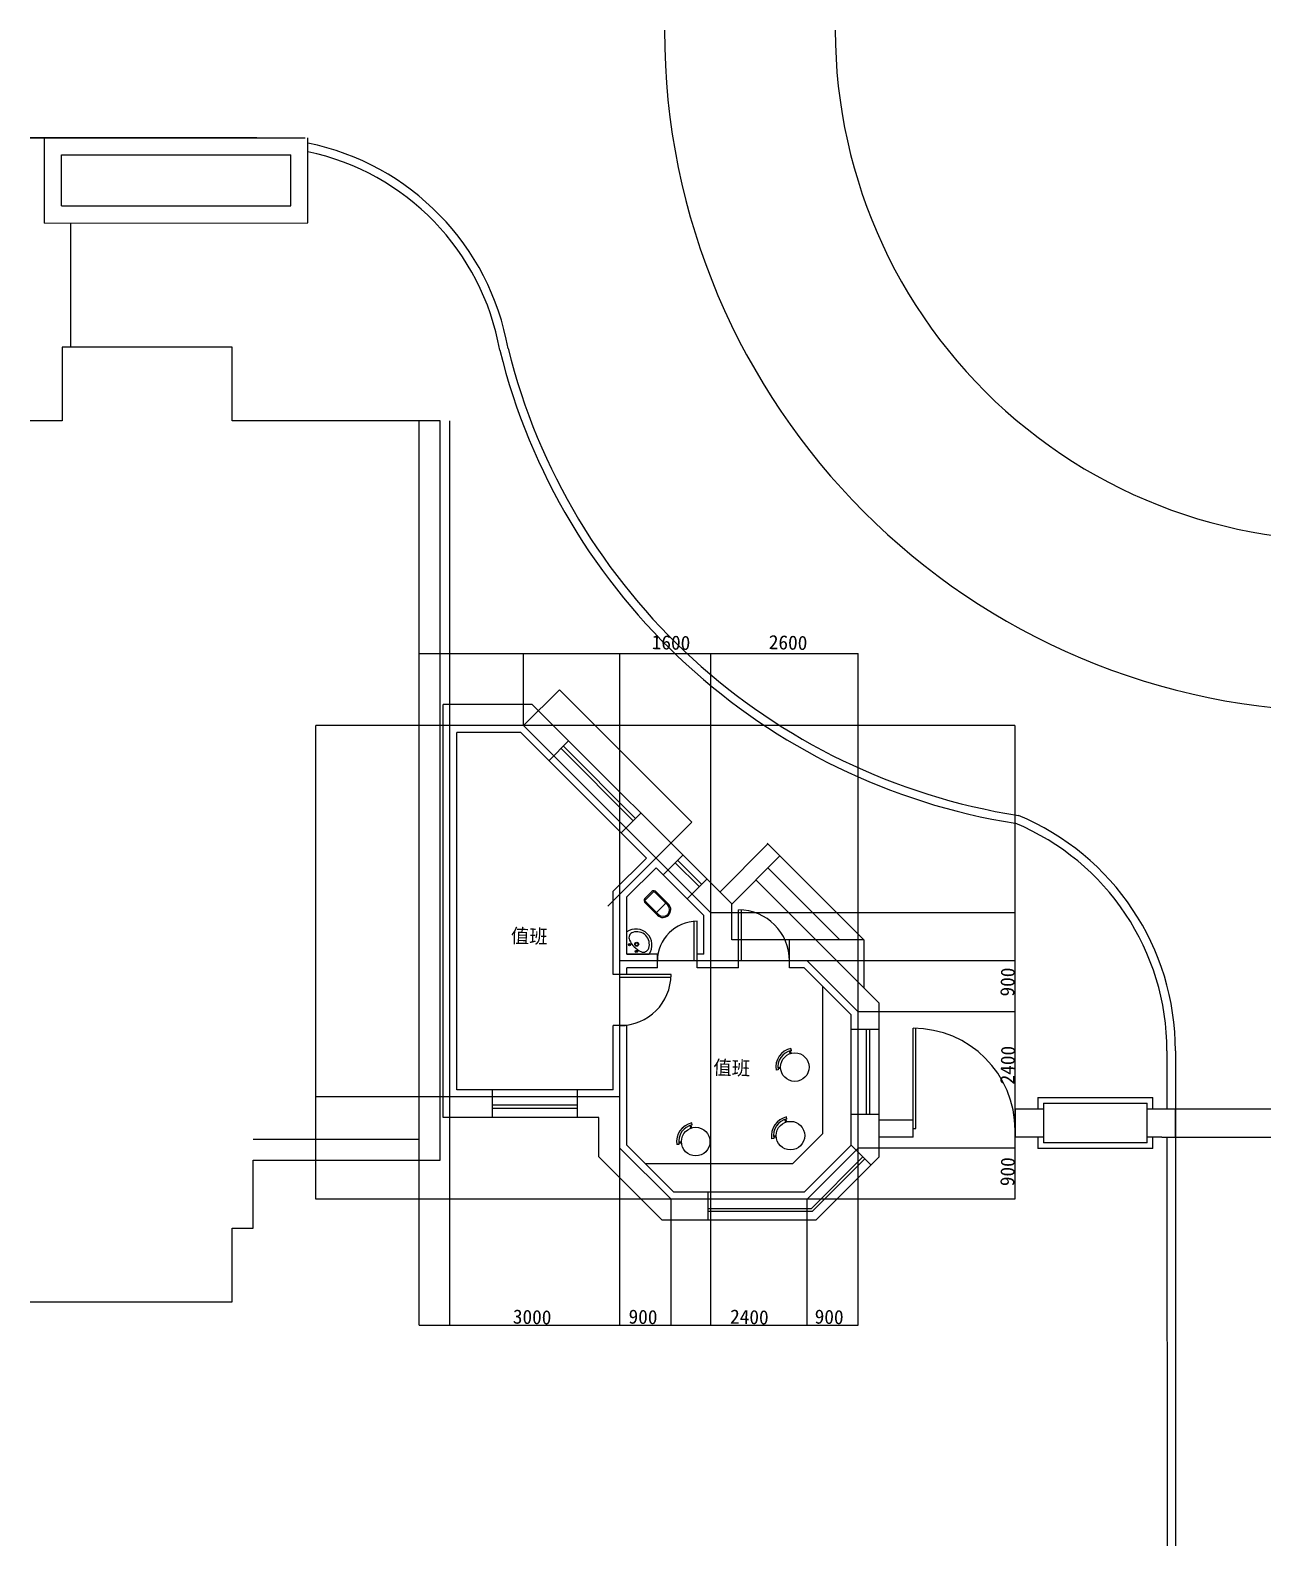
# Model space of a CAD drawing. Header units: metres. Extents: x -33557 to 13734, y -43247 to 37557.
# Drawn here: x -33557 to -11820, y 9330 to 36056 of the extents above; entities that cross this region are included whole.
import ezdxf

# ---------------------------------------------------------------- set-up
doc = ezdxf.new("R2010")
doc.units = ezdxf.units.M
doc.layers.add('111', color=3, linetype='Continuous')
doc.layers.add('PING', color=6, linetype='Continuous')

# ---------------------------------------------------------------- blocks, each defined once
blk = doc.blocks.new('M_E2')
blk.add_line((-305.5, -117.5), (-265.5, -117.5))
for points in [[(-365.94, 138, 0.98), (-365.94, -138, 0.98)], [(-365.5, 117.5, 0.98), (-365.5, -117.5, 0.98)], [(-305.5, 117.5, 0.41), (-315.5, 107.5, 0.41)], [(0, 87.5, 0.46), (-58.59, 137.35, 0.46)], [(-20.5, 87.5, 0.41), (-50.5, 117.5, 0.41)], [(-315.5, -107.5, 0.41), (-305.5, -117.5, 0.41)], [(-58.59, -137.35, 0.46), (0, -87.5, 0.46)], [(-50.5, -117.5, 0.41), (-20.5, -87.5, 0.41)]]:
    blk.add_lwpolyline(points, format="xyb")
for points in [[(-365.94, 137.35), (-58.59, 137.35)], [(-315.5, 117.5), (-365.5, 117.5)], [(-340.5, 117.5), (-265.5, 117.5)], [(-315.5, 107.5), (-315.5, -107.5)], [(-50.5, 117.5), (-267.43, 117.5)], [(-20.5, -87.5), (-20.5, 87.5)], [(0, 87.5), (0, -87.5)], [(-381.44, -137.35), (-58.59, -137.35)], [(-315.5, -117.5), (-365.5, -117.5)], [(-340.5, -117.5), (-265.5, -117.5)], [(-265.5, -117.5), (-50.5, -117.5)]]:
    blk.add_lwpolyline(points)
blk = doc.blocks.new('M_E12')
at = {"color": 7}
for q in [(0, -393.33), (391.55, 0)]:
    blk.add_line((0, 0), q, dxfattribs=at)
for centre, radius in [((48.3, -167.5), 19.04), ((48.3, -167.5), 10), ((175.29, -175.29), 34.63), ((167.5, -48.3), 19.04), ((175.29, -175.29), 26.46), ((167.5, -48.3), 10)]:
    blk.add_circle(centre, radius, dxfattribs=at)
for centre, radius, start, end in [((161.47, -162.51), 281.69, 235.02, 35.23), ((135.71, -291.98), 100, 155.62, 251.57), ((417.8, -419.85), 409.72, 114.38, 155.62), ((174.27, -176.31), 221.92, 251.57, 18.43), ((289.93, -137.76), 100, 18.43, 114.38)]:
    blk.add_arc(centre, radius, start, end, dxfattribs=at)
blk = doc.blocks.new('M_C58LWA')
for p, q in [((-172.97, -180.5), (-193.73, -202.16)), ((-135.59, -160.36), (-161.42, -190.9)), ((-123.79, -169.63), (-149.68, -200.24)), ((123.79, -169.63), (149.68, -200.24)), ((135.59, -160.36), (161.42, -190.9)), ((172.97, -180.5), (193.73, -202.16))]:
    blk.add_line(p, q)
at = {"linetype": 'CONTINUOUS'}
blk.add_circle((0, 0), 210, dxfattribs=at)
for radius in [280, 250]:
    blk.add_arc((0, 0), radius, 226.22, 313.78)

msp = doc.modelspace()

# ---------------------------------------------------------------- linework, layer by layer
for p, q in [((-26696.45, 25062.51), (-18956.45, 25062.52)), ((-24856.02, 23793.59), (-24856.02, 25062.51)), ((-23156.44, 13220.89), (-23156.45, 25062.51)), ((-21556.44, 13220.89), (-21556.45, 25062.51)), ((-18956.44, 13220.89), (-18956.45, 25062.52)), ((-24223.28, 24426.34), (-24856.02, 23793.59)), ((-24223.28, 24426.34), (-21887.31, 22090.37)), ((-24703.19, 24164.02), (-26276.45, 24164.02)), ((-24703.19, 24164.02), (-21186.45, 20647.28)), ((-16193.58, 23794.02), (-28522.02, 23794.01)), ((-28522.01, 15442.54), (-28522.02, 23794.01)), ((-24856.02, 23793.59), (-21556.45, 20494.02)), ((-16193.58, 23793.6), (-16193.58, 15442.55)), ((-24906.15, 23674.02), (-26036.45, 23674.02)), ((-24906.15, 23674.02), (-22689.76, 21457.62)), ((-24061.55, 23522.37), (-24408.03, 23175.89)), ((-24195.9, 23388.02), (-22923.1, 22115.23)), ((-24153.47, 23430.45), (-22880.68, 22157.66)), ((-22788.75, 22249.58), (-23135.23, 21903.1)), ((-21887.31, 22090.37), (-23368.58, 20609.09)), ((-20549.44, 21707.33), (-21397.97, 20858.8)), ((-20561.37, 21719.25), (-18854.66, 20012.55)), ((-22689.76, 21457.62), (-23276.45, 20870.93)), ((-22046.29, 21507.12), (-22392.77, 21160.64)), ((-22138.21, 21415.2), (-21713.95, 20990.93)), ((-20337.31, 21495.2), (-21185.83, 20646.67)), ((-22520.05, 21287.92), (-23036.45, 20771.52)), ((-22520.05, 21287.92), (-21676.45, 20444.31)), ((-22180.64, 21372.77), (-21756.38, 20948.51)), ((-20549.44, 21283.06), (-19278.92, 20012.55)), ((-23276.45, 19402.55), (-23276.45, 20870.93)), ((-21622.03, 21082.86), (-21968.51, 20736.37)), ((-20761.57, 21070.93), (-18586.45, 18895.81)), ((-23036.45, 19762.55), (-23036.45, 20771.52)), ((-21186.45, 20012.55), (-21186.45, 20647.28)), ((-21845.97, 19642.55), (-21845.97, 20342.55)), ((-21795.97, 19522.55), (-21795.97, 20342.55)), ((-21676.45, 19762.55), (-21676.45, 20444.31)), ((-16193.58, 20494.02), (-21556.45, 20494.02)), ((-21065.83, 19522.55), (-21065.83, 20542.55)), ((-21015.83, 19642.55), (-21015.83, 20542.55)), ((-18854.66, 20012.55), (-21186.45, 20012.55)), ((-20165.83, 19522.55), (-20165.83, 20012.55)), ((-18854.66, 20012.55), (-18854.66, 19164.02)), ((-16193.58, 19642.55), (-23156.45, 19642.55)), ((-22495.97, 19762.55), (-23036.45, 19762.55)), ((-23036.45, 19402.55), (-23036.45, 19522.55)), ((-22495.97, 19522.55), (-23036.45, 19522.55)), ((-22495.97, 19522.55), (-22495.97, 19762.55)), ((-21676.45, 19762.55), (-21795.97, 19762.55)), ((-21065.83, 19522.55), (-21795.97, 19522.55)), ((-19906.15, 19522.55), (-20165.83, 19522.55)), ((-19906.15, 19522.55), (-19076.45, 18692.84)), ((-19856.45, 19642.55), (-18956.45, 18742.55)), ((-22256.45, 19402.55), (-23276.45, 19402.55)), ((-22256.45, 19352.55), (-23156.45, 19352.55)), ((-19576.44, 16599.36), (-19576.45, 19192.84)), ((-16193.58, 18742.55), (-18956.45, 18742.55)), ((-18586.44, 16189.29), (-18586.45, 18895.81)), ((-23276.44, 17368.93), (-23276.45, 18502.55)), ((-23036.45, 18502.55), (-23276.45, 18502.55)), ((-23036.44, 16392.25), (-23036.45, 18502.55)), ((-19076.44, 16392.25), (-19076.45, 18692.84)), ((-19076.45, 18442.55), (-18586.45, 18442.55)), ((-18809.8, 16942.55), (-18809.81, 18442.55)), ((-18749.8, 16942.55), (-18749.81, 18442.55)), ((-17986.44, 16535.13), (-17986.45, 18455.16)), ((-17936.44, 16689.21), (-17936.45, 18455.16)), ((-23156.44, 17248.93), (-28522.01, 17248.93)), ((-23276.44, 17368.93), (-26036.44, 17368.93)), ((-23906.44, 16878.93), (-23906.44, 17368.93)), ((-15786.44, 17235), (-15786.44, 17035)), ((-15686.44, 17135.01), (-15686.44, 16435.13)), ((-23526.44, 16878.93), (-26276.44, 16878.93)), ((-23906.44, 17099.42), (-25406.44, 17099.42)), ((-23906.44, 17039.42), (-25406.44, 17039.42)), ((-23526.44, 16189.29), (-23526.44, 16878.93)), ((-19076.44, 16942.55), (-18586.44, 16942.55)), ((-16186.44, 17034.98), (-16186.44, 16535.13)), ((-19576.44, 16599.36), (-20113.26, 16062.55)), ((-17986.44, 16835.13), (-18586.44, 16835.13)), ((-17986.44, 16689.21), (-17936.44, 16689.21)), ((-16186.44, 16794.88), (-16186.44, 16835.13)), ((-22256.44, 15442.55), (-23156.44, 16342.55)), ((-22206.74, 15562.55), (-23036.44, 16392.25)), ((-19076.44, 16392.25), (-19906.15, 15562.55)), ((-18956.44, 16342.55), (-19856.44, 15442.55)), ((-19076.44, 16392.25), (-18729.96, 16045.77)), ((-16193.58, 16342.55), (-18956.44, 16342.55)), ((-17986.44, 16535.13), (-18586.44, 16535.13)), ((-15686.44, 16535.13), (-16186.44, 16535.13)), ((-15786.44, 16535.13), (-15786.44, 16335.13)), ((-13758.27, 16335.13), (-15786.44, 16335.13)), ((-13858.27, 16435.13), (-15686.44, 16435.13)), ((-13598.28, 16535.13), (-13858.28, 16535.13)), ((-22409.7, 15072.55), (-23526.44, 16189.29)), ((-20113.26, 16062.55), (-22706.74, 16062.55)), ((-18871.38, 16187.19), (-19786.03, 15272.55)), ((-18836.03, 16151.84), (-19765.32, 15222.55)), ((-18586.44, 16189.29), (-19703.18, 15072.55)), ((-19906.15, 15562.55), (-22206.74, 15562.55)), ((-21606.74, 15562.55), (-21606.74, 15072.55)), ((-16193.58, 15442.55), (-28522.01, 15442.54)), ((-22256.44, 13220.89), (-22256.44, 15442.55)), ((-19786.03, 15272.55), (-21606.74, 15272.55)), ((-19856.44, 13220.89), (-19856.44, 15442.55)), ((-19703.18, 15072.55), (-22409.7, 15072.55)), ((-19765.32, 15222.55), (-21606.74, 15222.55)), ((-26696.44, 13220.88), (-18956.44, 13220.89))]:
    msp.add_line(p, q)
for points in [[(-24939.61, 25065.34), (-24939.61, 25065.34)], [(-23184.7, 25065.34), (-23184.7, 25065.34)]]:
    msp.add_lwpolyline(points)
for centre, radius, start, end in [((-21795.97, 19642.55), 700, 90, 180), ((-21065.83, 19642.55), 900, 0, 90), ((-23156.45, 19402.55), 900, 270, 0), ((-17986.44, 16655.16), 1800, 0, 90)]:
    msp.add_arc(centre, radius, start, end)
at = {"layer": '111'}
for p, q in [((-33556.8, 34157.78), (-28707.94, 34158.06)), ((-29561.26, 34158.01), (-33556.8, 34157.78)), ((-33303.78, 32657.8), (-33303.87, 34156.4)), ((-28662.53, 32658.07), (-28662.61, 34157.84)), ((-33003.85, 33857.82), (-28962.6, 33858.05)), ((-33003.8, 32957.82), (-33003.85, 33857.82)), ((-28962.54, 32958.05), (-28962.6, 33858.05)), ((-33003.8, 32957.82), (-28962.54, 32958.05)), ((-33303.78, 32657.8), (-28662.53, 32658.07)), ((-32846.46, 32656.42), (-32846.33, 30468.62)), ((-13508.36, 18056.12), (-13508.31, 17035.13)), ((-13358.36, 18056.13), (-13357.86, 9329.87)), ((-15786.44, 17235), (-13758.32, 17235.12)), ((-15686.44, 17135.01), (-13858.31, 17135.11)), ((-13858.27, 16435.13), (-13858.31, 17135.11)), ((-13758.31, 17035.12), (-13758.32, 17235.12)), ((-16186.44, 17034.98), (-15686.44, 17035.01)), ((-13858.31, 17035.11), (-7358.31, 17035.49)), ((-13358.28, 16535.14), (-13358.31, 17035.14)), ((-13758.27, 16335.13), (-13758.28, 16535.13)), ((-13598.28, 16535.13), (-7358.28, 16535.49)), ((-13598.28, 16535.13), (-13358.28, 16535.14)), ((-13508.28, 16535.13), (-13507.86, 9329.87))]:
    msp.add_line(p, q, dxfattribs=at)
for centre, radius, start, end in [((-10359.4, 36056.31), 12012.33, 180, 270), ((-10359.4, 36056.31), 9000, 180, 279.6), ((-29561, 29658.01), 4500, 10.04, 78.48), ((-29561, 29658.01), 4350, 10.04, 78.08), ((-14430.93, 33108.58), 11175.82, 193.94, 260.97), ((-14425.29, 33109.53), 11031.88, 193.99, 261.12), ((-17858.36, 18055.87), 4500, 0, 67.38), ((-17858.36, 18055.87), 4350, 0, 67.38)]:
    msp.add_arc(centre, radius, start, end, dxfattribs=at)
at = {"layer": 'PING'}
for p, q in [((-29996.45, 30468.62), (-32996.45, 30468.62)), ((-32996.45, 30468.62), (-32996.45, 29168.62)), ((-29996.45, 29168.62), (-29996.45, 30468.62)), ((-32996.45, 29168.62), (-33556.79, 29168.62)), ((-26326.45, 29168.62), (-29996.45, 29168.62)), ((-26696.44, 13220.88), (-26696.45, 29168.62)), ((-26326.44, 16128.62), (-26326.45, 29168.62)), ((-26156.44, 13220.88), (-26156.45, 29168.62)), ((-26276.44, 16878.93), (-26276.45, 24164.02)), ((-26036.44, 17368.93), (-26036.45, 23674.02)), ((-25406.44, 16878.93), (-25406.44, 17368.93)), ((-29626.44, 16498.62), (-26696.44, 16498.62)), ((-29626.44, 14928.62), (-29626.44, 16128.62)), ((-29626.44, 16128.62), (-26326.44, 16128.62)), ((-29996.44, 13628.62), (-29996.44, 14928.62)), ((-29996.44, 14928.62), (-29626.44, 14928.62)), ((-33556.78, 13628.62), (-29996.44, 13628.62))]:
    msp.add_line(p, q, dxfattribs=at)

# ---------------------------------------------------------------- block references
for name, p, rotation in [('M_E2', (-22654.47, 20804.54), 135), ('M_E12', (-23036.45, 19762.55), 90)]:
    msp.add_blockref(name, p, dxfattribs=dict(rotation=rotation))
at = {"xscale": 1.2, "yscale": 1.2, "zscale": 1.2, "rotation": 235.51}
for p in [(-20072.38, 17770.54), (-21821.15, 16456.94), (-20149.58, 16562.01)]:
    msp.add_blockref('M_C58LWA', p, dxfattribs=at)

# ---------------------------------------------------------------- texts
for s, rotation, p in [('1600', 358.55, (-22599.14, 25142.86)), ('2600', 358.55, (-20534.69, 25142.86)), ('值班', 358.55, (-25083.78, 19964.08)), ('900', 88.55, (-16203.25, 19012.51)), ('值班', 358.55, (-21512.95, 17640.69)), ('2400', 88.55, (-16203.25, 17462.3)), ('900', 88.55, (-16203.25, 15667.32)), ('3000', 358.55, (-25049.08, 13247.41)), ('900', 358.55, (-23007.85, 13247.41)), ('2400', 358.55, (-21217.3, 13247.41)), ('900', 358.55, (-19725.17, 13247.41))]:
    msp.add_text(s, height=250, rotation=rotation).set_placement(p)

doc.saveas('drawing.dxf')
